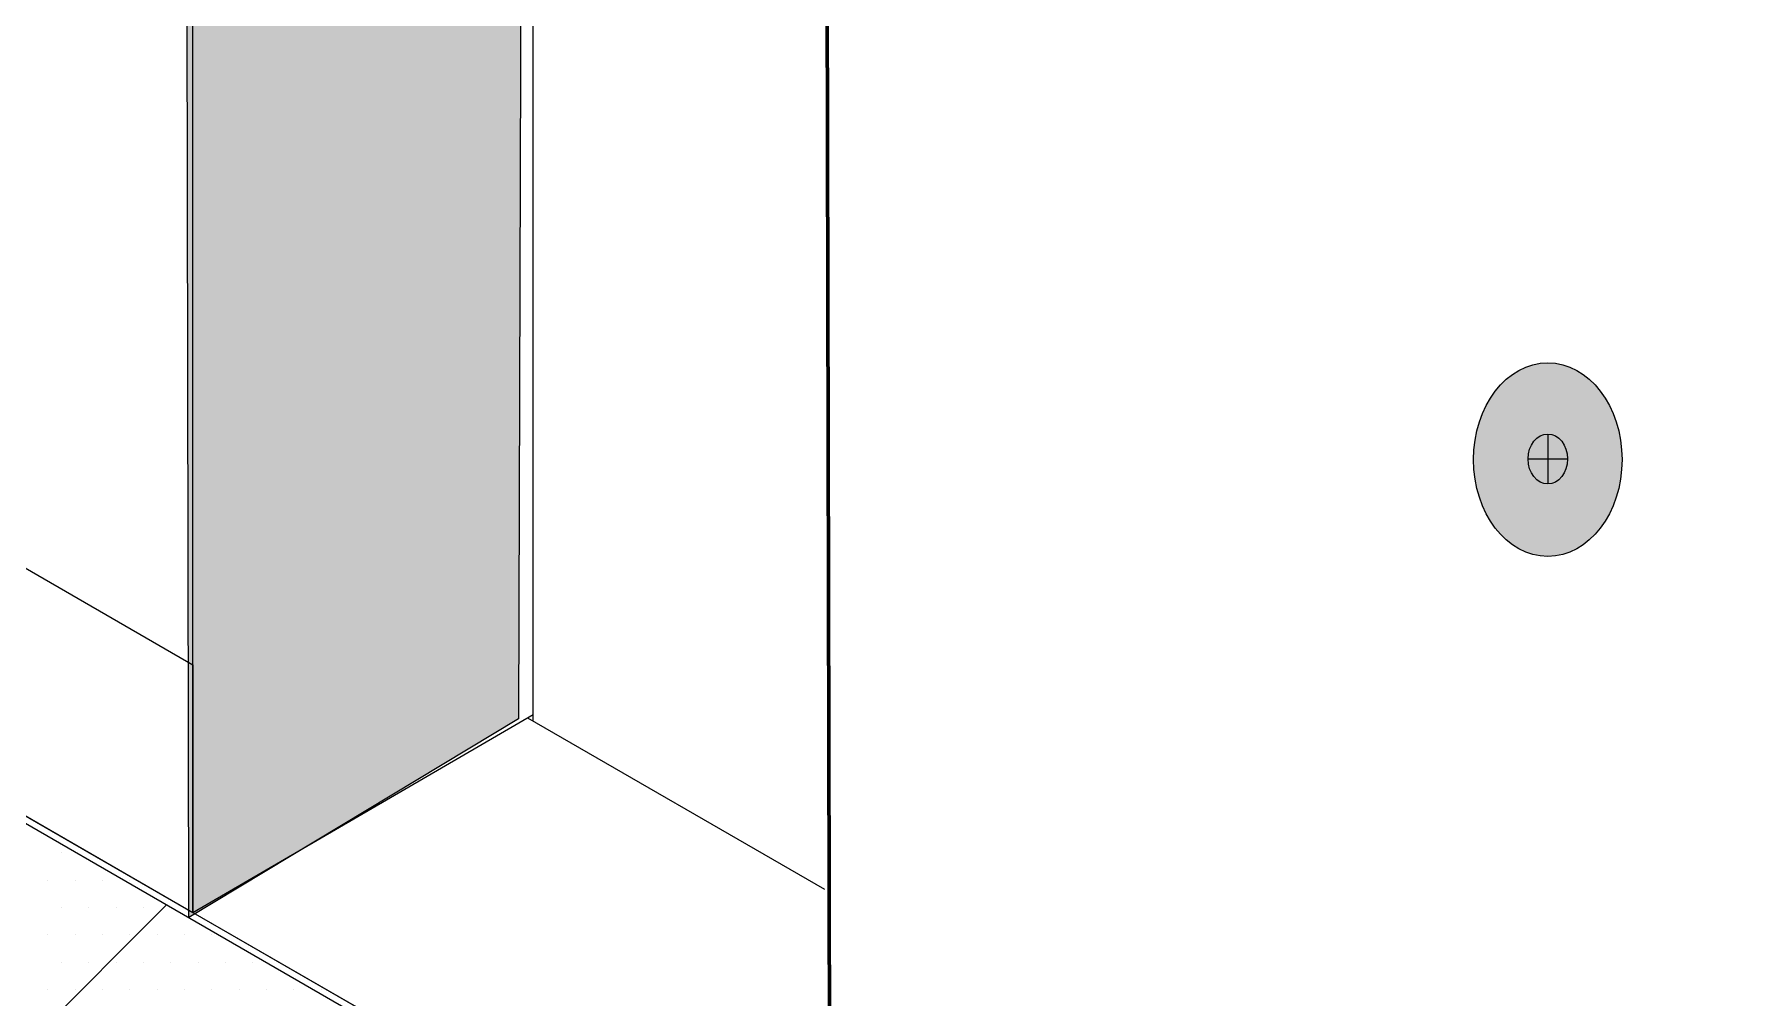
# Model space of a CAD drawing. Extents: x -1392 to 5791, y -3809 to 1722.
# Drawn here: x 391 to 475.6, y 1184.9 to 1232.5 of the extents above; entities that cross this region are included whole.
import ezdxf

# ---------------------------------------------------------------- set-up
doc = ezdxf.new("R2010")
doc.units = 0
doc.header["$MEASUREMENT"] = 0
for name, color, linetype, lineweight in [('.ATI-HATCH', 7, 'Continuous', 0), ('G-ANNO-TTLB', 7, 'Continuous', 0), ('Layer 12', 7, 'Continuous', 0), ('TYVEK', 7, 'Continuous', 0), ('WALL SCRATCH', 7, 'Continuous', 0)]:
    doc.layers.add(name, color=color, linetype=linetype, lineweight=lineweight)

# ---------------------------------------------------------------- blocks, each defined once
blk = doc.blocks.new('Block_89')
at = {"layer": '.ATI-HATCH'}
blk.add_open_spline([(429.944, 1155.266), (429.944, 1155.266), (429.949, 1171.104), (429.949, 1171.104), (429.949, 1171.104), (398.796, 1189.076), (398.796, 1189.076), (398.796, 1189.076), (380.797, 1199.468), (380.797, 1199.468), (380.797, 1199.468), (380.797, 1183.62), (380.797, 1183.62), (380.797, 1183.62), (429.944, 1155.266), (429.944, 1155.266)], degree=3, knots=[0, 0, 0, 0, 1, 1, 1, 2, 2, 2, 3, 3, 3, 4, 4, 4, 5, 5, 5, 5], dxfattribs=at)
at = {"layer": '.ATI-HATCH', "color": 8, "lineweight": 0, "true_color": 0x808080}
for points in [[(392.299, 1192.015), (392.299, 1192.015), (392.299, 1192.015), (392.299, 1192.015)], [(393.649, 1192.015), (393.649, 1192.015), (393.649, 1192.015), (393.649, 1192.015)], [(391.624, 1190.665), (391.624, 1190.665), (391.624, 1190.665), (391.624, 1190.665)], [(392.974, 1190.665), (392.974, 1190.665), (392.974, 1190.665), (392.974, 1190.665)], [(394.324, 1190.665), (394.324, 1190.665), (394.324, 1190.665), (394.324, 1190.665)], [(395.674, 1190.665), (395.674, 1190.665), (395.674, 1190.665), (395.674, 1190.665)], [(392.299, 1189.315), (392.299, 1189.315), (392.299, 1189.315), (392.299, 1189.315)], [(393.649, 1189.315), (393.649, 1189.315), (393.649, 1189.315), (393.649, 1189.315)], [(394.999, 1189.315), (394.999, 1189.315), (394.999, 1189.315), (394.999, 1189.315)], [(396.349, 1189.315), (396.349, 1189.315), (396.349, 1189.315), (396.349, 1189.315)], [(397.699, 1189.315), (397.699, 1189.315), (397.699, 1189.315), (397.699, 1189.315)], [(391.624, 1187.965), (391.624, 1187.965), (391.624, 1187.965), (391.624, 1187.965)], [(392.974, 1187.965), (392.974, 1187.965), (392.974, 1187.965), (392.974, 1187.965)], [(394.324, 1187.965), (394.324, 1187.965), (394.324, 1187.965), (394.324, 1187.965)], [(395.674, 1187.965), (395.674, 1187.965), (395.674, 1187.965), (395.674, 1187.965)], [(397.024, 1187.965), (397.024, 1187.965), (397.024, 1187.965), (397.024, 1187.965)], [(398.374, 1187.965), (398.374, 1187.965), (398.374, 1187.965), (398.374, 1187.965)], [(399.724, 1187.965), (399.724, 1187.965), (399.724, 1187.965), (399.724, 1187.965)], [(392.299, 1186.615), (392.299, 1186.615), (392.299, 1186.615), (392.299, 1186.615)], [(393.649, 1186.615), (393.649, 1186.615), (393.649, 1186.615), (393.649, 1186.615)], [(394.999, 1186.615), (394.999, 1186.615), (394.999, 1186.615), (394.999, 1186.615)], [(396.349, 1186.615), (396.349, 1186.615), (396.349, 1186.615), (396.349, 1186.615)], [(397.699, 1186.615), (397.699, 1186.615), (397.699, 1186.615), (397.699, 1186.615)], [(399.049, 1186.615), (399.049, 1186.615), (399.049, 1186.615), (399.049, 1186.615)], [(400.399, 1186.615), (400.399, 1186.615), (400.399, 1186.615), (400.399, 1186.615)], [(401.749, 1186.615), (401.749, 1186.615), (401.749, 1186.615), (401.749, 1186.615)], [(391.624, 1185.265), (391.624, 1185.265), (391.624, 1185.265), (391.624, 1185.265)], [(392.974, 1185.265), (392.974, 1185.265), (392.974, 1185.265), (392.974, 1185.265)], [(394.324, 1185.265), (394.324, 1185.265), (394.324, 1185.265), (394.324, 1185.265)], [(395.674, 1185.265), (395.674, 1185.265), (395.674, 1185.265), (395.674, 1185.265)], [(397.024, 1185.265), (397.024, 1185.265), (397.024, 1185.265), (397.024, 1185.265)], [(398.374, 1185.265), (398.374, 1185.265), (398.374, 1185.265), (398.374, 1185.265)], [(399.724, 1185.265), (399.724, 1185.265), (399.724, 1185.265), (399.724, 1185.265)], [(401.074, 1185.265), (401.074, 1185.265), (401.074, 1185.265), (401.074, 1185.265)], [(402.424, 1185.265), (402.424, 1185.265), (402.424, 1185.265), (402.424, 1185.265)], [(403.774, 1185.265), (403.774, 1185.265), (403.774, 1185.265), (403.774, 1185.265)], [(405.124, 1185.265), (405.124, 1185.265), (405.124, 1185.265), (405.124, 1185.265)]]:
    blk.add_open_spline(points, degree=3, dxfattribs=at)
blk = doc.blocks.new('Block_340')
at = {"layer": 'WALL SCRATCH', "true_color": 0x003b71, "transparency": 33554687}
h = blk.add_hatch(color=156, dxfattribs=at)
h.dxf.hatch_style = 2
edge = h.paths.add_edge_path()
edge.add_ellipse((465.697, 1211.446), major_axis=(0, 4.781), ratio=0.766948, start_angle=0, end_angle=360)
at = {"layer": 'WALL SCRATCH', "color": 18, "lineweight": 25, "true_color": 0x080808}
for p, q in [((465.697, 1212.709), (465.697, 1210.241)), ((464.724, 1211.475), (466.67, 1211.475))]:
    blk.add_line(p, q, dxfattribs=at)
at = {"layer": 'WALL SCRATCH', "color": 8, "lineweight": 25, "true_color": 0x808080}
blk.add_lwpolyline([(465.185, 1215.865)], dxfattribs=at)
at = {"layer": 'WALL SCRATCH', "color": 18, "lineweight": 25, "true_color": 0x000000}
blk.add_ellipse((465.697, 1211.446), major_axis=(0, 4.781), ratio=0.766948, dxfattribs=at)
at = {"layer": 'WALL SCRATCH', "color": 18, "lineweight": 25, "true_color": 0x080808}
blk.add_ellipse((465.697, 1211.475), major_axis=(0, 1.234), ratio=0.788846, dxfattribs=at)
blk = doc.blocks.new('Block_339')
at = {"layer": 'WALL SCRATCH'}
blk.add_blockref('Block_340', (0, 0), dxfattribs=at)
blk = doc.blocks.new('Block_334')
at = {"layer": 'WALL SCRATCH'}
blk.add_blockref('Block_339', (0, 0), dxfattribs=at)

msp = doc.modelspace()

# ---------------------------------------------------------------- hatches: boundary and pattern name
at = {"layer": 'G-ANNO-TTLB', "true_color": 0xff00ff, "transparency": 33554687}
h = msp.add_hatch(color=6, dxfattribs=at)
edge = h.paths.add_edge_path()
edge.add_spline(control_points=[(1773.018, -796.5), (1773.018, -796.5), (-1156.5, -796.5), (-1156.5, -796.5), (-1156.5, -796.5), (-1156.5, 1660.5), (-1156.5, 1660.5), (-1156.5, 1660.5), (1773.018, 1660.5), (1773.018, 1660.5), (1773.018, 1660.5), (1773.018, -796.5), (1773.018, -796.5)], knot_values=[0, 0, 0, 0, 1, 1, 1, 2, 2, 2, 3, 3, 3, 4, 4, 4, 4], degree=3, periodic=0)
edge = h.paths.add_edge_path()
edge.add_spline(control_points=[(-1147.5, 1651.5), (-1147.5, 1651.5), (-1147.5, -787.5), (-1147.5, -787.5), (-1147.5, -787.5), (1764.018, -787.5), (1764.018, -787.5), (1764.018, -787.5), (1764.018, 1651.5), (1764.018, 1651.5), (1764.018, 1651.5), (-1147.5, 1651.5), (-1147.5, 1651.5)], knot_values=[0, 0, 0, 0, 1, 1, 1, 2, 2, 2, 3, 3, 3, 4, 4, 4, 4], degree=3, periodic=0)
edge.add_line((-1147.5, 1651.5), (-1147.5, 1651.5))
at = {"layer": 'Layer 12', "true_color": 0x808080, "transparency": 33554495}
h = msp.add_hatch(color=8, dxfattribs=at)
h.dxf.hatch_style = 2
h.paths.add_polyline_path([(414.875, 1198.641), (398.584, 1188.823), (398.374, 1305.218), (415.171, 1295.745)])
at = {"layer": 'Layer 12', "true_color": 0x000000, "transparency": 33554687}
h = msp.add_hatch(dxfattribs=at)
h.set_pattern_fill('_U', color=18, scale=10, angle=44.99999, style=2, pattern_type=0)
h.set_pattern_definition([(45, (0, 0), (-7.07107, 7.07107), [])])
h.paths.add_polyline_path([(429.626, 1155.783), (381.041, 1183.537), (381.224, 1198.857), (429.542, 1170.936)])

# ---------------------------------------------------------------- linework, layer by layer
at = {"layer": 'G-ANNO-TTLB'}
for points in [[(1773.018, -796.5), (1773.018, -796.5), (-1156.5, -796.5), (-1156.5, -796.5), (-1156.5, -796.5), (-1156.5, 1660.5), (-1156.5, 1660.5), (-1156.5, 1660.5), (1773.018, 1660.5), (1773.018, 1660.5), (1773.018, 1660.5), (1773.018, -796.5), (1773.018, -796.5)], [(-1147.5, 1651.5), (-1147.5, 1651.5), (-1147.5, -787.5), (-1147.5, -787.5), (-1147.5, -787.5), (1764.018, -787.5), (1764.018, -787.5), (1764.018, -787.5), (1764.018, 1651.5), (1764.018, 1651.5), (1764.018, 1651.5), (-1147.5, 1651.5), (-1147.5, 1651.5)]]:
    msp.add_open_spline(points, degree=3, knots=[0, 0, 0, 0, 1, 1, 1, 2, 2, 2, 3, 3, 3, 4, 4, 4, 4], dxfattribs=at)
at = {"layer": 'Layer 12'}
for points in [[(414.875, 1198.641), (398.584, 1188.823), (398.374, 1305.218), (415.171, 1295.745)], [(429.626, 1155.783), (381.041, 1183.537), (381.224, 1198.857), (429.542, 1170.936)]]:
    msp.add_lwpolyline(points, close=True, dxfattribs=at)
at = {"layer": 'TYVEK', "color": 18, "lineweight": 25, "true_color": 0x000000}
for p, q in [((398.796, 1189.076), (398.796, 1306.082)), ((415.593, 1198.524), (415.593, 1296.238)), ((398.796, 1189.076), (415.593, 1198.857)), ((415.309, 1198.688), (429.983, 1190.223)), ((398.796, 1189.076), (429.983, 1171.084))]:
    msp.add_line(p, q, dxfattribs=at)
at = {"layer": 'TYVEK', "color": 18, "lineweight": 60, "true_color": 0x000000}
msp.add_line((430.273, 1155.846), (430.016, 1287.896), dxfattribs=at)
at = {"layer": 'TYVEK', "color": 4, "lineweight": 25, "true_color": 0x00ffff}
for p, q in [((380.797, 1211.698), (398.796, 1201.306)), ((398.796, 1201.306), (398.796, 1189.076)), ((380.797, 1199.468), (398.796, 1189.076)), ((398.796, 1189.076), (429.982, 1171.084))]:
    msp.add_line(p, q, dxfattribs=at)

# ---------------------------------------------------------------- block references
at = {"layer": '.ATI-HATCH'}
msp.add_blockref('Block_89', (0, 0), dxfattribs=at)
at = {"layer": 'WALL SCRATCH'}
msp.add_blockref('Block_334', (0, 0), dxfattribs=at)

doc.saveas('drawing.dxf')
